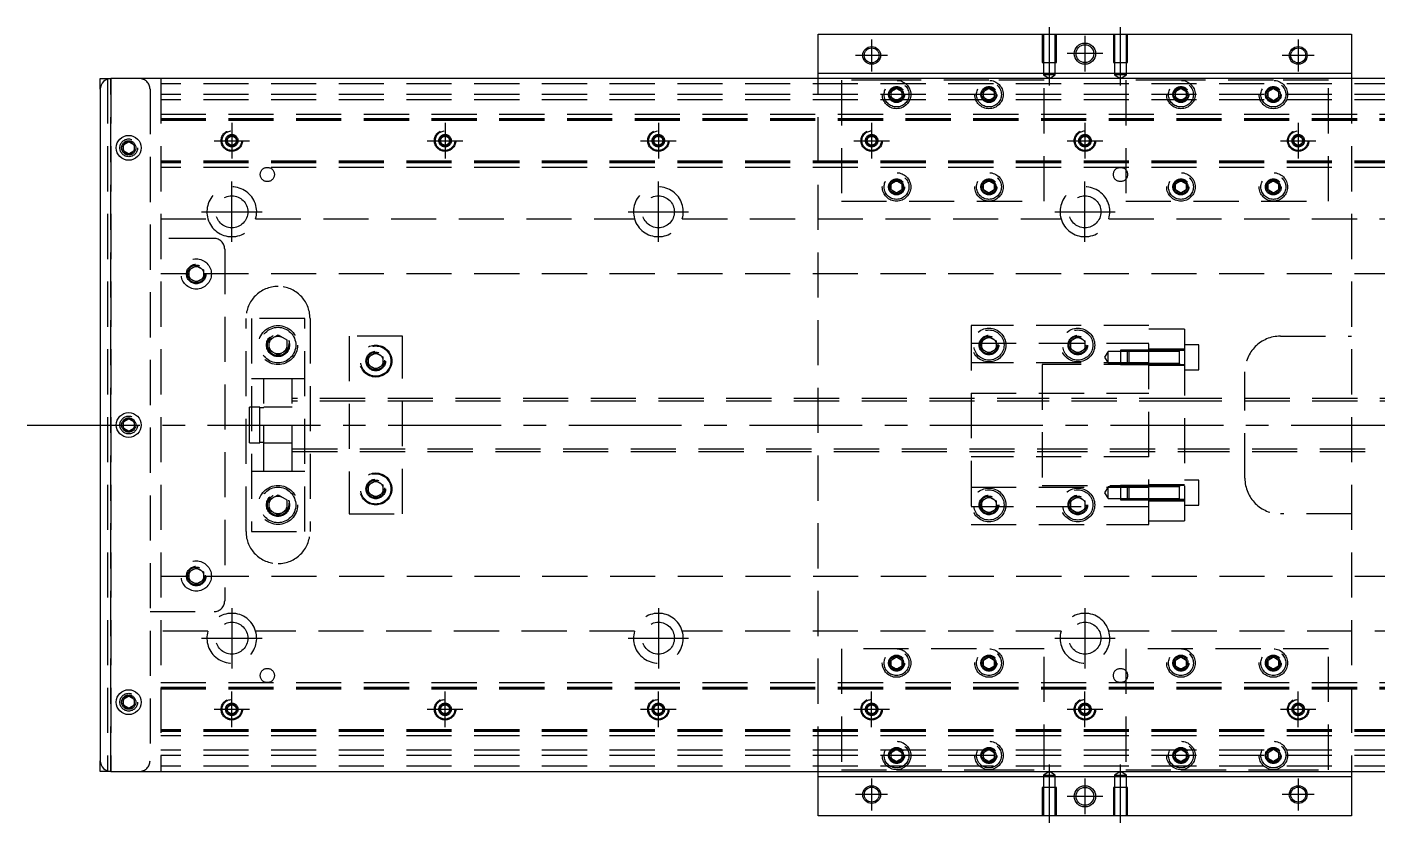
# Model space of a CAD drawing. Extents: x -21 to 723, y -309 to 112.
# Drawn here: x -20.6 to 359.4, y -112 to 112 of the extents above; entities that cross this region are included whole.
import ezdxf

# ---------------------------------------------------------------- set-up
doc = ezdxf.new("R2010")
doc.units = 0
doc.linetypes.add('CENTER', pattern=[50.8, 31.75, -6.35, 6.35, -6.35])
doc.linetypes.add('DASHED', pattern=[19.05, 12.7, -6.35])
doc.layers.get('0').update_dxf_attribs({"linetype": 'CONTINUOUS'})
doc.layers.add('CENTER', color=1, linetype='CENTER')

msp = doc.modelspace()

# ---------------------------------------------------------------- linework, layer by layer
at = {"color": 7, "linetype": 'CONTINUOUS'}
for p, q in [((202, 110), (352, 110)), ((202, 99), (202, 110)), ((352, 110), (352, 99)), ((202, 99), (352, 99)), ((202, 97.5), (202, 99)), ((352, 99), (352, 97.5)), ((0, 94.5), (0, 97.5)), ((0, 97.5), (3, 97.5)), ((551, 97.5), (3, 97.5)), ((0, 94.5), (0, -94.5)), ((6.5, 78.866026), (8, 79.73205)), ((6.5, 77.133974), (6.5, 78.866026)), ((8, 76.26795), (6.5, 77.133974)), ((8, 79.73205), (9.5, 78.866026)), ((9.5, 77.133974), (8, 76.26795)), ((9.5, 78.866026), (9.5, 77.133974)), ((6.5, 0.866026), (8, 1.73205)), ((6.5, -0.866026), (6.5, 0.866026)), ((8, 1.73205), (9.5, 0.866026)), ((9.5, 0.866026), (9.5, -0.866026)), ((8, -1.73205), (6.5, -0.866026)), ((9.5, -0.866026), (8, -1.73205)), ((6.5, -77.133974), (8, -76.26795)), ((6.5, -78.866026), (6.5, -77.133974)), ((8, -79.73205), (6.5, -78.866026)), ((8, -76.26795), (9.5, -77.133974)), ((9.5, -78.866026), (8, -79.73205)), ((9.5, -77.133974), (9.5, -78.866026)), ((0, -97.5), (0, -94.5)), ((3, -97.5), (0, -97.5)), ((3, -97.5), (551, -97.5)), ((202, -99), (202, -97.5)), ((352, -97.5), (352, -99)), ((202, -110), (202, -99)), ((352, -99), (202, -99)), ((352, -99), (352, -110)), ((352, -110), (202, -110))]:
    msp.add_line(p, q, dxfattribs=at)
at = {"color": 3, "linetype": 'DASHED'}
for p, q in [((265.000006, 110), (265.000006, 102)), ((265.35, 110), (265.35, 102)), ((268.65, 102), (268.65, 110)), ((268.999994, 102), (268.999994, 110)), ((285.000006, 110), (285.000006, 102)), ((285.35, 110), (285.35, 102)), ((288.65, 102), (288.65, 110)), ((288.999994, 102), (288.999994, 110)), ((265.000006, 102), (268.999994, 102)), ((265.35, 102), (265.35, 98.5)), ((268.65, 98.5), (268.65, 102)), ((285.000006, 102), (288.999994, 102)), ((285.35, 102), (285.35, 98.5)), ((288.65, 98.5), (288.65, 102)), ((2, 97.5), (2, -97.5)), ((3, 97.5), (3, -97.5)), ((3, -97.5), (3, 97.5)), ((3, -97.5), (3, 97.5)), ((3, 97.5), (3, -97.5)), ((17, 97.5), (17, -97.5)), ((537, 96), (17, 96)), ((202, -97.5), (202, 97.5)), ((224, 97), (208.5, 97)), ((208.5, 97), (208.5, 63)), ((250, 97), (224, 97)), ((265.5, 97), (250, 97)), ((267, 98.5), (265.35, 98.5)), ((265.35, 98.5), (267, 97.547372)), ((265.5, 63), (265.5, 97)), ((268.65, 98.5), (267, 98.5)), ((267, 97.547372), (268.65, 98.5)), ((287, 98.5), (285.35, 98.5)), ((285.35, 98.5), (287, 97.547372)), ((288.65, 98.5), (287, 98.5)), ((287, 97.547372), (288.65, 98.5)), ((304, 97), (288.5, 97)), ((288.5, 97), (288.5, 63)), ((330, 97), (304, 97)), ((345.5, 97), (330, 97)), ((345.5, 63), (345.5, 97)), ((352, 97.5), (352, -97.5)), ((14, 94.5), (14, -94.5)), ((537, 93), (17, 93)), ((537, 91.5), (17, 91.5)), ((222.5, 93.866026), (224, 94.73205)), ((222.5, 92.133974), (222.5, 93.866026)), ((224, 91.26795), (222.5, 92.133974)), ((224, 94.73205), (225.5, 93.866026)), ((225.5, 92.133974), (224, 91.26795)), ((225.5, 93.866026), (225.5, 92.133974)), ((225.973226, 93.326156), (226, 93)), ((248.5, 93.866026), (250, 94.73205)), ((248.5, 92.133974), (248.5, 93.866026)), ((250, 91.26795), (248.5, 92.133974)), ((250, 94.73205), (251.5, 93.866026)), ((251.5, 92.133974), (250, 91.26795)), ((251.5, 93.866026), (251.5, 92.133974)), ((251.973226, 93.326156), (252, 93)), ((302.5, 93.866026), (304, 94.73205)), ((302.5, 92.133974), (302.5, 93.866026)), ((304, 91.26795), (302.5, 92.133974)), ((304, 94.73205), (305.5, 93.866026)), ((305.5, 92.133974), (304, 91.26795)), ((305.5, 93.866026), (305.5, 92.133974)), ((305.973226, 93.326156), (306, 93)), ((328, 93), (328.030168, 93.346066)), ((328.5, 93.866026), (330, 94.73205)), ((328.5, 92.133974), (328.5, 93.866026)), ((330, 91.26795), (328.5, 92.133974)), ((330, 94.73205), (331.5, 93.866026)), ((331.5, 92.133974), (330, 91.26795)), ((331.5, 93.866026), (331.5, 92.133974)), ((17, 87.5), (537, 87.5)), ((17, 86.247728), (537, 86.247728)), ((17, 86.1147), (537, 86.1147)), ((17, 86.1), (537, 86.1)), ((17, 85.8), (537, 85.8)), ((35.5, 80), (35.516134, 80.21941)), ((35.75, 80.721688), (37, 81.443376)), ((35.75, 79.278312), (35.75, 80.721688)), ((37, 81.443376), (38.25, 80.721688)), ((38.25, 80.721688), (38.25, 79.278312)), ((95.5, 80), (95.516134, 80.21941)), ((95.75, 80.721688), (97, 81.443376)), ((95.75, 79.278312), (95.75, 80.721688)), ((97, 81.443376), (98.25, 80.721688)), ((98.25, 80.721688), (98.25, 79.278312)), ((155.5, 80), (155.516134, 80.21941)), ((155.75, 80.721688), (157, 81.443376)), ((155.75, 79.278312), (155.75, 80.721688)), ((157, 81.443376), (158.25, 80.721688)), ((158.25, 80.721688), (158.25, 79.278312)), ((215.5, 80), (215.516134, 80.21941)), ((215.75, 80.721688), (217, 81.443376)), ((215.75, 79.278312), (215.75, 80.721688)), ((217, 81.443376), (218.25, 80.721688)), ((218.25, 80.721688), (218.25, 79.278312)), ((275.5, 80), (275.52041, 80.24661)), ((275.75, 80.721688), (277, 81.443376)), ((275.75, 79.278312), (275.75, 80.721688)), ((277, 81.443376), (278.25, 80.721688)), ((278.25, 80.721688), (278.25, 79.278312)), ((335.75, 80.721688), (337, 81.443376)), ((335.75, 79.278312), (335.75, 80.721688)), ((337, 81.443376), (338.25, 80.721688)), ((338.25, 80.721688), (338.25, 79.278312)), ((338.477374, 80.25955), (338.5, 80)), ((6, 78), (6.030168, 78.346066)), ((37, 78.556624), (35.75, 79.278312)), ((38.25, 79.278312), (37, 78.556624)), ((97, 78.556624), (95.75, 79.278312)), ((98.25, 79.278312), (97, 78.556624)), ((157, 78.556624), (155.75, 79.278312)), ((158.25, 79.278312), (157, 78.556624)), ((217, 78.556624), (215.75, 79.278312)), ((218.25, 79.278312), (217, 78.556624)), ((277, 78.556624), (275.75, 79.278312)), ((278.25, 79.278312), (277, 78.556624)), ((337, 78.556624), (335.75, 79.278312)), ((338.25, 79.278312), (337, 78.556624)), ((537, 74.2), (17, 74.2)), ((537, 73.9), (17, 73.9)), ((537, 73.8853), (17, 73.8853)), ((537, 73.752272), (17, 73.752272)), ((537, 72.5), (17, 72.5)), ((222.5, 67.866026), (224, 68.73205)), ((224, 68.73205), (225.5, 67.866026)), ((248.5, 67.866026), (250, 68.73205)), ((250, 68.73205), (251.5, 67.866026)), ((302.5, 67.866026), (304, 68.73205)), ((304, 68.73205), (305.5, 67.866026)), ((328.5, 67.866026), (330, 68.73205)), ((330, 68.73205), (331.5, 67.866026)), ((222, 67), (222.030168, 67.346066)), ((222.5, 66.133974), (222.5, 67.866026)), ((224, 65.26795), (222.5, 66.133974)), ((225.5, 66.133974), (224, 65.26795)), ((225.5, 67.866026), (225.5, 66.133974)), ((248, 67), (248.023172, 67.30356)), ((248.5, 66.133974), (248.5, 67.866026)), ((250, 65.26795), (248.5, 66.133974)), ((251.5, 66.133974), (250, 65.26795)), ((251.5, 67.866026), (251.5, 66.133974)), ((302.5, 66.133974), (302.5, 67.866026)), ((304, 65.26795), (302.5, 66.133974)), ((305.5, 66.133974), (304, 65.26795)), ((305.5, 67.866026), (305.5, 66.133974)), ((305.973226, 67.326156), (306, 67)), ((328, 67), (328.030168, 67.346066)), ((328.5, 66.133974), (328.5, 67.866026)), ((330, 65.26795), (328.5, 66.133974)), ((331.5, 66.133974), (330, 65.26795)), ((331.5, 67.866026), (331.5, 66.133974)), ((208.5, 63), (265.5, 63)), ((288.5, 63), (345.5, 63)), ((17, 58), (30.291796, 58)), ((43.708204, 58), (150.291796, 58)), ((163.708204, 58), (270.291796, 58)), ((283.708204, 58), (390.291796, 58)), ((32, 52.5), (14, 52.5)), ((35, 49.5), (35, -49.5)), ((24.9, 42.5), (17, 42.5)), ((24.5, 42.5), (24.534018, 42.911016)), ((25, 43.6547), (27, 44.809402)), ((25, 41.3453), (25, 43.6547)), ((27, 44.809402), (29, 43.6547)), ((29, 43.6547), (29, 41.3453)), ((537, 42.5), (29.1, 42.5)), ((27, 40.190598), (25, 41.3453)), ((29, 41.3453), (27, 40.190598)), ((41, -30), (41, 30)), ((42.5, 30), (42.5, -30)), ((57.5, 30), (42.5, 30)), ((57.5, -30), (57.5, 30)), ((59, 30), (59, -30)), ((245, 28), (245, -28)), ((295, 28), (245, 28)), ((295, -28), (295, 28)), ((305, 27), (295, 27)), ((305, 27), (305, 20.976176)), ((47.5, 23.943376), (50, 25.386752)), ((47.5, 21.056624), (47.5, 23.943376)), ((50, 25.386752), (52.5, 23.943376)), ((52.5, 23.943376), (52.5, 21.056624)), ((52.977798, 22.864306), (53, 22.5)), ((85, 25), (70, 25)), ((70, 25), (70, -25)), ((85, -25), (85, 25)), ((245, 23), (295, 23)), ((248, 23.6547), (250, 24.809402)), ((248, 21.3453), (248, 23.6547)), ((250, 24.809402), (252, 23.6547)), ((252, 23.6547), (252, 21.3453)), ((272.5, 22.5), (272.52689, 22.865682)), ((273, 23.6547), (275, 24.809402)), ((273, 21.3453), (273, 23.6547)), ((275, 24.809402), (277, 23.6547)), ((277, 23.6547), (277, 21.3453)), ((332, 25), (352, 25)), ((50, 19.613248), (47.5, 21.056624)), ((52.5, 21.056624), (50, 19.613248)), ((75.5, 19.1547), (77.5, 20.309402)), ((75.5, 16.8453), (75.5, 19.1547)), ((77.5, 20.309402), (79.5, 19.1547)), ((79.5, 19.1547), (79.5, 16.8453)), ((250, 20.190598), (248, 21.3453)), ((252, 21.3453), (250, 20.190598)), ((252.483582, 22.786038), (252.5, 22.5)), ((275, 20.190598), (273, 21.3453)), ((277, 21.3453), (275, 20.190598)), ((283.5, 20.702558), (282.547372, 19.052558)), ((282.547372, 19.052558), (283.5, 17.402558)), ((283.5, 17.402558), (283.5, 20.702558)), ((287, 20.702558), (283.5, 20.702558)), ((287, 21.052554), (287, 17.052564)), ((289.35, 21.052554), (287, 21.052554)), ((289, 20.702558), (287, 20.702558)), ((289.35, 21.052558), (289, 20.702558)), ((289, 17.402558), (289, 20.702558)), ((295, 20.702558), (289, 20.702558)), ((295, 20.702558), (289, 20.702558)), ((289.35, 21.052558), (289.35, 17.052558)), ((295, 21.052556), (289.35, 21.052558)), ((295, 21.052554), (289.35, 21.052554)), ((305, 21.302558), (295, 21.302558)), ((303.605, 21.052558), (295, 21.052556)), ((305, 20.976176), (295, 20.976176)), ((303.6, 20.702558), (295, 20.702558)), ((305, 21.052558), (303.595, 21.052558)), ((303.6, 17.05324), (303.6, 21.052564)), ((303.6, 20.836098), (303.6, 21.052558)), ((303.6, 21.052558), (303.6, 20.835892)), ((309, 22.552558), (305, 22.552558)), ((305, 20.976176), (305, -20.976176)), ((309, 15.552558), (309, 22.552558)), ((77.5, 15.690598), (75.5, 16.8453)), ((79.5, 16.8453), (77.5, 15.690598)), ((79.983582, 18.286038), (80, 18)), ((295, 17.5), (245, 17.5)), ((265, 17), (265, -17)), ((295, 17), (265, 17)), ((283.5, 17.402558), (287, 17.402558)), ((287, 17.402558), (289, 17.402558)), ((287, 17.052564), (289.35, 17.052564)), ((289, 17.402558), (295, 17.402558)), ((289, 17.402558), (289.35, 17.052558)), ((289, 17.402558), (295, 17.402558)), ((289.35, 17.052564), (295, 17.052564)), ((289.35, 17.052558), (295, 17.052562)), ((295, 17.402558), (303.6, 17.402558)), ((295, 17.052562), (303.605, 17.052558)), ((295, 16.802558), (305, 16.802558)), ((303.595, 17.052558), (305, 17.052558)), ((303.6, 17.269268), (303.6, 17.052558)), ((303.6, 17.052558), (303.6, 17.26902)), ((303.6, 17.052554), (303.6, 17.05324)), ((305, 15.552558), (309, 15.552558)), ((46, 13), (42.5, 13)), ((46, -13), (46, 13)), ((54, 13), (46, 13)), ((54, 13), (46, 13)), ((54, -13), (54, 13)), ((57.5, 13), (54, 13)), ((322, -15), (322, 15)), ((245, 9), (295, 9)), ((42, -5), (42, 5)), ((44.85, 5), (42, 5)), ((44.85, -5), (44.85, 5)), ((46, 4.8), (44.85, 4.8)), ((54, 5), (46, 5)), ((54, 5), (46, 5)), ((265, 7.5), (54, 7.5)), ((265, 6.75), (54, 6.75)), ((305, 7.5), (265, 7.5)), ((305, 7.499994), (265, 7.499994)), ((305, 6.75), (265, 6.75)), ((305, 6.75), (265, 6.75)), ((487.005, 7.5), (305, 7.5)), ((487, 6.75), (305, 6.75)), ((9.973226, 0.326156), (10, 0)), ((42, -5), (44.85, -5)), ((44.85, -4.8), (46, -4.8)), ((46, -5), (54, -5)), ((46, -5), (54, -5)), ((54, -6.75), (265, -6.75)), ((54, -7.5), (265, -7.5)), ((265, -6.75), (305, -6.75)), ((265, -6.75), (305, -6.75)), ((265, -7.499994), (305, -7.499994)), ((265, -7.5), (305, -7.5)), ((305, -6.75), (487, -6.75)), ((305, -7.5), (487.005, -7.5)), ((295, -9), (245, -9)), ((42.5, -13), (46, -13)), ((46, -13), (54, -13)), ((46, -13), (54, -13)), ((54, -13), (57.5, -13)), ((75.5, -16.8453), (77.5, -15.690598)), ((75.5, -19.1547), (75.5, -16.8453)), ((77.5, -15.690598), (79.5, -16.8453)), ((79.5, -16.8453), (79.5, -19.1547)), ((79.983582, -17.713962), (80, -18)), ((245, -17.5), (295, -17.5)), ((265, -17), (295, -17)), ((283.5, -17.402558), (282.547372, -19.052558)), ((283.5, -20.702558), (283.5, -17.402558)), ((287, -17.402558), (283.5, -17.402558)), ((287, -17.052564), (287, -21.052554)), ((289.35, -17.052564), (287, -17.052564)), ((289, -17.402558), (287, -17.402558)), ((289.35, -17.052558), (289, -17.402558)), ((289, -20.702558), (289, -17.402558)), ((295, -17.402558), (289, -17.402558)), ((295, -17.402558), (289, -17.402558)), ((289.35, -17.052558), (289.35, -21.052558)), ((295, -17.052562), (289.35, -17.052558)), ((295, -17.052564), (289.35, -17.052564)), ((305, -16.802558), (295, -16.802558)), ((303.605, -17.052558), (295, -17.052562)), ((303.6, -17.402558), (295, -17.402558)), ((305, -17.052558), (303.595, -17.052558)), ((303.6, -21.051878), (303.6, -17.052554)), ((303.6, -17.26902), (303.6, -17.052558)), ((303.6, -17.052558), (303.6, -17.269226)), ((303.6, -20.836098), (303.6, -17.26902)), ((309, -15.552558), (305, -15.552558)), ((309, -22.552558), (309, -15.552558)), ((47.5, -21.056624), (50, -19.613248)), ((47.5, -23.943376), (47.5, -21.056624)), ((50, -19.613248), (52.5, -21.056624)), ((52.5, -21.056624), (52.5, -23.943376)), ((52.977798, -22.135694), (53, -22.5)), ((77.5, -20.309402), (75.5, -19.1547)), ((79.5, -19.1547), (77.5, -20.309402)), ((247.5, -22.5), (247.534018, -22.088984)), ((248, -21.3453), (250, -20.190598)), ((248, -23.6547), (248, -21.3453)), ((250, -20.190598), (252, -21.3453)), ((252, -21.3453), (252, -23.6547)), ((272.5, -22.5), (272.52689, -22.134318)), ((273, -21.3453), (275, -20.190598)), ((273, -23.6547), (273, -21.3453)), ((275, -20.190598), (277, -21.3453)), ((277, -21.3453), (277, -23.6547)), ((282.547372, -19.052558), (283.5, -20.702558)), ((283.5, -20.702558), (287, -20.702558)), ((287, -20.702558), (289, -20.702558)), ((287, -21.052554), (289.35, -21.052554)), ((289, -20.702558), (295, -20.702558)), ((289, -20.702558), (289.35, -21.052558)), ((289, -20.702558), (295, -20.702558)), ((289.35, -21.052554), (295, -21.052554)), ((289.35, -21.052558), (295, -21.052556)), ((295, -20.702558), (303.6, -20.702558)), ((305, -20.976176), (295, -20.976176)), ((295, -21.052556), (303.605, -21.052558)), ((295, -21.302558), (305, -21.302558)), ((303.595, -21.052558), (305, -21.052558)), ((303.6, -20.83585), (303.6, -21.052558)), ((303.6, -21.052558), (303.6, -20.836098)), ((303.6, -21.052564), (303.6, -21.051878)), ((305, -20.976176), (305, -27)), ((305, -22.552558), (309, -22.552558)), ((50, -25.386752), (47.5, -23.943376)), ((52.5, -23.943376), (50, -25.386752)), ((70, -25), (85, -25)), ((295, -23), (245, -23)), ((250, -24.809402), (248, -23.6547)), ((252, -23.6547), (250, -24.809402)), ((275, -24.809402), (273, -23.6547)), ((277, -23.6547), (275, -24.809402)), ((352, -25), (332, -25)), ((42.5, -30), (57.5, -30)), ((245, -28), (295, -28)), ((295, -27), (305, -27)), ((25, -41.3453), (27, -40.190598)), ((25, -43.6547), (25, -41.3453)), ((27, -40.190598), (29, -41.3453)), ((29, -41.3453), (29, -43.6547)), ((17, -42.5), (24.9, -42.5)), ((27, -44.809402), (25, -43.6547)), ((29, -43.6547), (27, -44.809402)), ((29.1, -42.5), (537, -42.5)), ((29.483582, -42.213962), (29.5, -42.5)), ((14, -52.5), (32, -52.5)), ((30.291796, -58), (17, -58)), ((150.291796, -58), (43.708204, -58)), ((270.291796, -58), (163.708204, -58)), ((390.291796, -58), (283.708204, -58)), ((208.5, -63), (208.5, -97)), ((265.5, -63), (208.5, -63)), ((265.5, -97), (265.5, -63)), ((345.5, -63), (288.5, -63)), ((288.5, -63), (288.5, -97)), ((345.5, -97), (345.5, -63)), ((222, -67), (222.030168, -66.653934)), ((222.5, -66.133974), (224, -65.26795)), ((222.5, -67.866026), (222.5, -66.133974)), ((224, -68.73205), (222.5, -67.866026)), ((224, -65.26795), (225.5, -66.133974)), ((225.5, -67.866026), (224, -68.73205)), ((225.5, -66.133974), (225.5, -67.866026)), ((248, -67), (248.023172, -66.69644)), ((248.5, -66.133974), (250, -65.26795)), ((248.5, -67.866026), (248.5, -66.133974)), ((250, -68.73205), (248.5, -67.866026)), ((250, -65.26795), (251.5, -66.133974)), ((251.5, -67.866026), (250, -68.73205)), ((251.5, -66.133974), (251.5, -67.866026)), ((302, -67), (302.023172, -66.69644)), ((302.5, -66.133974), (304, -65.26795)), ((302.5, -67.866026), (302.5, -66.133974)), ((304, -68.73205), (302.5, -67.866026)), ((304, -65.26795), (305.5, -66.133974)), ((305.5, -67.866026), (304, -68.73205)), ((305.5, -66.133974), (305.5, -67.866026)), ((328.5, -66.133974), (330, -65.26795)), ((328.5, -67.866026), (328.5, -66.133974)), ((330, -68.73205), (328.5, -67.866026)), ((330, -65.26795), (331.5, -66.133974)), ((331.5, -67.866026), (330, -68.73205)), ((331.5, -66.133974), (331.5, -67.866026)), ((331.973226, -66.673844), (332, -67)), ((17, -72.5), (537, -72.5)), ((17, -73.752272), (537, -73.752272)), ((17, -73.8853), (537, -73.8853)), ((17, -73.9), (537, -73.9)), ((17, -74.2), (537, -74.2)), ((6, -78), (6.030168, -77.653934)), ((35.75, -79.278312), (37, -78.556624)), ((35.75, -80.721688), (35.75, -79.278312)), ((37, -78.556624), (38.25, -79.278312)), ((38.25, -79.278312), (38.25, -80.721688)), ((38.477374, -79.74045), (38.5, -80)), ((95.75, -79.278312), (97, -78.556624)), ((95.75, -80.721688), (95.75, -79.278312)), ((97, -78.556624), (98.25, -79.278312)), ((98.25, -79.278312), (98.25, -80.721688)), ((98.477374, -79.74045), (98.5, -80)), ((155.75, -79.278312), (157, -78.556624)), ((155.75, -80.721688), (155.75, -79.278312)), ((157, -78.556624), (158.25, -79.278312)), ((158.25, -79.278312), (158.25, -80.721688)), ((158.477374, -79.74045), (158.5, -80)), ((215.75, -79.278312), (217, -78.556624)), ((215.75, -80.721688), (215.75, -79.278312)), ((217, -78.556624), (218.25, -79.278312)), ((218.25, -79.278312), (218.25, -80.721688)), ((218.477374, -79.74045), (218.5, -80)), ((275.5, -80), (275.52041, -79.75339)), ((275.75, -79.278312), (277, -78.556624)), ((275.75, -80.721688), (275.75, -79.278312)), ((277, -78.556624), (278.25, -79.278312)), ((278.25, -79.278312), (278.25, -80.721688)), ((335.75, -79.278312), (337, -78.556624)), ((335.75, -80.721688), (335.75, -79.278312)), ((337, -78.556624), (338.25, -79.278312)), ((338.25, -79.278312), (338.25, -80.721688)), ((338.477374, -79.74045), (338.5, -80)), ((37, -81.443376), (35.75, -80.721688)), ((38.25, -80.721688), (37, -81.443376)), ((97, -81.443376), (95.75, -80.721688)), ((98.25, -80.721688), (97, -81.443376)), ((157, -81.443376), (155.75, -80.721688)), ((158.25, -80.721688), (157, -81.443376)), ((217, -81.443376), (215.75, -80.721688)), ((218.25, -80.721688), (217, -81.443376)), ((277, -81.443376), (275.75, -80.721688)), ((278.25, -80.721688), (277, -81.443376)), ((337, -81.443376), (335.75, -80.721688)), ((338.25, -80.721688), (337, -81.443376)), ((537, -85.8), (17, -85.8)), ((537, -86.1), (17, -86.1)), ((537, -86.1147), (17, -86.1147)), ((537, -86.247728), (17, -86.247728)), ((537, -87.5), (17, -87.5)), ((537, -91.5), (17, -91.5)), ((537, -93), (17, -93)), ((222, -93), (222.030168, -92.653934)), ((222.5, -92.133974), (224, -91.26795)), ((222.5, -93.866026), (222.5, -92.133974)), ((224, -94.73205), (222.5, -93.866026)), ((224, -91.26795), (225.5, -92.133974)), ((225.5, -93.866026), (224, -94.73205)), ((225.5, -92.133974), (225.5, -93.866026)), ((248.5, -92.133974), (250, -91.26795)), ((248.5, -93.866026), (248.5, -92.133974)), ((250, -94.73205), (248.5, -93.866026)), ((250, -91.26795), (251.5, -92.133974)), ((251.5, -93.866026), (250, -94.73205)), ((251.5, -92.133974), (251.5, -93.866026)), ((251.973226, -92.673844), (252, -93)), ((302, -93), (302.023172, -92.69644)), ((302.5, -92.133974), (304, -91.26795)), ((302.5, -93.866026), (302.5, -92.133974)), ((304, -94.73205), (302.5, -93.866026)), ((304, -91.26795), (305.5, -92.133974)), ((305.5, -93.866026), (304, -94.73205)), ((305.5, -92.133974), (305.5, -93.866026)), ((328.5, -92.133974), (330, -91.26795)), ((328.5, -93.866026), (328.5, -92.133974)), ((330, -94.73205), (328.5, -93.866026)), ((330, -91.26795), (331.5, -92.133974)), ((331.5, -93.866026), (330, -94.73205)), ((331.5, -92.133974), (331.5, -93.866026)), ((331.973226, -92.673844), (332, -93)), ((537, -96), (17, -96)), ((208.5, -97), (224, -97)), ((224, -97), (250, -97)), ((250, -97), (265.5, -97)), ((267, -97.547372), (265.35, -98.5)), ((265.35, -98.5), (267, -98.5)), ((265.35, -98.5), (265.35, -102)), ((268.65, -98.5), (267, -97.547372)), ((267, -98.5), (268.65, -98.5)), ((268.65, -102), (268.65, -98.5)), ((287, -97.547372), (285.35, -98.5)), ((285.35, -98.5), (287, -98.5)), ((285.35, -98.5), (285.35, -102)), ((288.65, -98.5), (287, -97.547372)), ((287, -98.5), (288.65, -98.5)), ((288.5, -97), (304, -97)), ((288.65, -102), (288.65, -98.5)), ((304, -97), (330, -97)), ((330, -97), (345.5, -97)), ((268.999994, -102), (265.000006, -102)), ((265.000006, -102), (265.000006, -110)), ((265.35, -102), (265.35, -110)), ((268.65, -110), (268.65, -102)), ((268.999994, -110), (268.999994, -102)), ((288.999994, -102), (285.000006, -102)), ((285.000006, -102), (285.000006, -110)), ((285.35, -102), (285.35, -110)), ((288.65, -110), (288.65, -102)), ((288.999994, -110), (288.999994, -102))]:
    msp.add_line(p, q, dxfattribs=at)
at = {"color": 3, "linetype": 'CONTINUOUS'}
for centre in [(217, 104), (337, 104), (217, -104), (337, -104)]:
    msp.add_circle(centre, 2.5, dxfattribs=at)
at = {"color": 7, "linetype": 'CONTINUOUS'}
for centre, radius in [((277, 104.5), 3), ((277, 104.5), 2.5), ((217, 104), 2.1), ((337, 104), 2.1), ((8, 78), 3.5), ((337, 80), 1.25), ((8, 0), 3.5), ((8, -78), 3.5), ((217, -104), 2.1), ((277, -104.5), 3), ((277, -104.5), 2.5), ((337, -104), 2.1)]:
    msp.add_circle(centre, radius, dxfattribs=at)
at = {"color": 3, "linetype": 'DASHED'}
for centre, radius in [((224, 93), 4), ((224, 93), 3.5), ((224, 93), 2.25), ((250, 93), 4), ((250, 93), 3.5), ((250, 93), 2.25), ((304, 93), 4), ((304, 93), 3.5), ((304, 93), 2.25), ((330, 93), 4), ((330, 93), 3.5), ((330, 93), 2.25), ((224, 93), 2), ((250, 93), 2), ((304, 93), 2), ((330, 93), 2), ((8, 78), 2.5), ((8, 78), 2), ((37, 80), 3), ((37, 80), 2.75), ((37, 80), 1.75), ((37, 80), 1.5), ((37, 80), 1.25), ((97, 80), 3), ((97, 80), 2.75), ((97, 80), 1.75), ((97, 80), 1.5), ((97, 80), 1.25), ((157, 80), 3), ((157, 80), 2.75), ((157, 80), 1.75), ((157, 80), 1.5), ((157, 80), 1.25), ((217, 80), 3), ((217, 80), 2.75), ((217, 80), 1.75), ((217, 80), 1.5), ((217, 80), 1.25), ((277, 80), 3), ((277, 80), 2.75), ((277, 80), 1.75), ((277, 80), 1.5), ((277, 80), 1.25), ((337, 80), 3), ((337, 80), 2.75), ((337, 80), 1.75), ((337, 80), 1.5), ((47, 70.5), 2), ((287, 70.5), 2), ((224, 67), 4), ((224, 67), 3.5), ((224, 67), 2.25), ((224, 67), 2), ((224, 67), 1.65), ((250, 67), 4), ((250, 67), 3.5), ((250, 67), 2.25), ((250, 67), 2), ((250, 67), 1.65), ((304, 67), 4), ((304, 67), 3.5), ((304, 67), 2.25), ((304, 67), 2), ((304, 67), 1.65), ((330, 67), 4), ((330, 67), 3.5), ((330, 67), 2.25), ((330, 67), 2), ((330, 67), 1.65), ((37, 60), 4.5), ((157, 60), 4.5), ((277, 60), 4.5), ((27, 42.5), 4.25), ((27, 42.5), 2.75), ((27, 42.5), 2.5), ((27, 42.5), 2.1), ((50, 22.5), 5.5), ((50, 22.5), 5), ((250, 22.5), 4.75), ((250, 22.5), 4.25), ((275, 22.5), 4.75), ((275, 22.5), 4.25), ((50, 22.5), 3.25), ((50, 22.5), 3), ((50, 22.5), 2.5), ((250, 22.5), 2.75), ((250, 22.5), 2.5), ((250, 22.5), 2.1), ((275, 22.5), 2.75), ((275, 22.5), 2.5), ((275, 22.5), 2.1), ((77.5, 18), 4.5), ((77.5, 18), 4.25), ((77.5, 18), 2.75), ((77.5, 18), 2.5), ((77.5, 18), 2.1), ((8, 0), 2.5), ((8, 0), 2), ((77.5, -18), 4.5), ((77.5, -18), 4.25), ((50, -22.5), 5.5), ((50, -22.5), 5), ((77.5, -18), 2.75), ((77.5, -18), 2.5), ((77.5, -18), 2.1), ((250, -22.5), 4.75), ((250, -22.5), 4.25), ((275, -22.5), 4.75), ((275, -22.5), 4.25), ((50, -22.5), 3.25), ((50, -22.5), 3), ((50, -22.5), 2.5), ((250, -22.5), 2.75), ((250, -22.5), 2.5), ((250, -22.5), 2.1), ((275, -22.5), 2.75), ((275, -22.5), 2.5), ((275, -22.5), 2.1), ((27, -42.5), 4.25), ((27, -42.5), 2.75), ((27, -42.5), 2.5), ((27, -42.5), 2.1), ((37, -60), 4.5), ((157, -60), 4.5), ((277, -60), 4.5), ((224, -67), 4), ((224, -67), 3.5), ((250, -67), 4), ((250, -67), 3.5), ((304, -67), 4), ((304, -67), 3.5), ((330, -67), 4), ((330, -67), 3.5), ((224, -67), 2.25), ((224, -67), 2), ((224, -67), 1.65), ((250, -67), 2.25), ((250, -67), 2), ((250, -67), 1.65), ((304, -67), 2.25), ((304, -67), 2), ((304, -67), 1.65), ((330, -67), 2.25), ((330, -67), 2), ((330, -67), 1.65), ((47, -70.5), 2), ((287, -70.5), 2), ((8, -78), 2.5), ((8, -78), 2), ((37, -80), 3), ((37, -80), 2.75), ((37, -80), 1.75), ((37, -80), 1.5), ((37, -80), 1.25), ((97, -80), 3), ((97, -80), 2.75), ((97, -80), 1.75), ((97, -80), 1.5), ((97, -80), 1.25), ((157, -80), 3), ((157, -80), 2.75), ((157, -80), 1.75), ((157, -80), 1.5), ((157, -80), 1.25), ((217, -80), 3), ((217, -80), 2.75), ((217, -80), 1.75), ((217, -80), 1.5), ((217, -80), 1.25), ((277, -80), 3), ((277, -80), 2.75), ((277, -80), 1.75), ((277, -80), 1.5), ((277, -80), 1.25), ((337, -80), 3), ((337, -80), 2.75), ((337, -80), 1.75), ((337, -80), 1.5), ((337, -80), 1.25), ((224, -93), 4), ((224, -93), 3.5), ((224, -93), 2.25), ((224, -93), 2), ((250, -93), 4), ((250, -93), 3.5), ((250, -93), 2.25), ((250, -93), 2), ((304, -93), 4), ((304, -93), 3.5), ((304, -93), 2.25), ((304, -93), 2), ((330, -93), 4), ((330, -93), 3.5), ((330, -93), 2.25), ((330, -93), 2)]:
    msp.add_circle(centre, radius, dxfattribs=at)
at = {"color": 7, "linetype": 'CONTINUOUS'}
for centre, radius, start, end in [((3, 94.5), 3, 90, 180), ((8, 78), 1.65, 155.380023, 180), ((8, 78), 1.65, 180, 204.619977), ((8, 78), 1.65, 144.619977, 155.380023), ((8, 78), 1.65, 204.619977, 215.380023), ((8, 78), 1.65, 95.380023, 144.619977), ((8, 78), 1.65, 215.380023, 264.619977), ((8, 78), 1.65, 84.619977, 95.380023), ((8, 78), 1.65, 264.619977, 275.380023), ((8, 78), 1.65, 35.380023, 84.619977), ((8, 78), 1.65, 275.380023, 324.619977), ((8, 78), 1.65, 24.619977, 35.380023), ((8, 78), 1.65, 324.619977, 335.380023), ((8, 78), 1.65, 335.380023, 24.619977), ((8, 0), 1.65, 155.380023, 180), ((8, 0), 1.65, 180, 204.619977), ((8, 0), 1.65, 144.619977, 155.380023), ((8, 0), 1.65, 95.380023, 144.619977), ((8, 0), 1.65, 84.619977, 95.380023), ((8, 0), 1.65, 35.380023, 84.619977), ((8, 0), 1.65, 24.619977, 35.380023), ((8, 0), 1.65, 335.380023, 24.619977), ((8, 0), 1.65, 204.619977, 215.380023), ((8, 0), 1.65, 215.380023, 264.619977), ((8, 0), 1.65, 264.619977, 275.380023), ((8, 0), 1.65, 275.380023, 324.619977), ((8, 0), 1.65, 324.619977, 335.380023), ((8, -78), 1.65, 155.380023, 180), ((8, -78), 1.65, 180, 204.619977), ((8, -78), 1.65, 144.619977, 155.380023), ((8, -78), 1.65, 204.619977, 215.380023), ((8, -78), 1.65, 95.380023, 144.619977), ((8, -78), 1.65, 215.380023, 264.619977), ((8, -78), 1.65, 84.619977, 95.380023), ((8, -78), 1.65, 264.619977, 275.380023), ((8, -78), 1.65, 35.380023, 84.619977), ((8, -78), 1.65, 275.380023, 324.619977), ((8, -78), 1.65, 24.619977, 35.380023), ((8, -78), 1.65, 324.619977, 335.380023), ((8, -78), 1.65, 335.380023, 24.619977), ((3, -94.5), 3, 180, 270)]:
    msp.add_arc(centre, radius, start, end, dxfattribs=at)
at = {"color": 3, "linetype": 'DASHED'}
for centre, radius, start, end in [((11, 94.5), 3, 0, 90), ((224, 93), 1.65, 155.380023, 180), ((224, 93), 1.65, 180, 204.619977), ((224, 93), 1.65, 144.619977, 155.380023), ((224, 93), 1.65, 204.619977, 215.380023), ((224, 93), 1.65, 95.380023, 144.619977), ((224, 93), 1.65, 215.380023, 264.619977), ((224, 93), 1.65, 84.619977, 95.380023), ((224, 93), 1.65, 264.619977, 275.380023), ((224, 93), 1.65, 35.380023, 84.619977), ((224, 93), 1.65, 275.380023, 324.619977), ((224, 93), 1.65, 24.619977, 35.380023), ((224, 93), 1.65, 324.619977, 335.380023), ((224, 93), 1.65, 335.380023, 24.619977), ((250, 93), 1.65, 155.380023, 180), ((250, 93), 1.65, 180, 204.619977), ((250, 93), 1.65, 144.619977, 155.380023), ((250, 93), 1.65, 204.619977, 215.380023), ((250, 93), 1.65, 95.380023, 144.619977), ((250, 93), 1.65, 215.380023, 264.619977), ((250, 93), 1.65, 84.619977, 95.380023), ((250, 93), 1.65, 264.619977, 275.380023), ((250, 93), 1.65, 35.380023, 84.619977), ((250, 93), 1.65, 275.380023, 324.619977), ((250, 93), 1.65, 24.619977, 35.380023), ((250, 93), 1.65, 324.619977, 335.380023), ((250, 93), 1.65, 335.380023, 24.619977), ((304, 93), 1.65, 155.380023, 180), ((304, 93), 1.65, 180, 204.619977), ((304, 93), 1.65, 144.619977, 155.380023), ((304, 93), 1.65, 204.619977, 215.380023), ((304, 93), 1.65, 95.380023, 144.619977), ((304, 93), 1.65, 215.380023, 264.619977), ((304, 93), 1.65, 84.619977, 95.380023), ((304, 93), 1.65, 264.619977, 275.380023), ((304, 93), 1.65, 35.380023, 84.619977), ((304, 93), 1.65, 275.380023, 324.619977), ((304, 93), 1.65, 24.619977, 35.380023), ((304, 93), 1.65, 324.619977, 335.380023), ((304, 93), 1.65, 335.380023, 24.619977), ((330, 93), 1.65, 155.380023, 180), ((330, 93), 1.65, 180, 204.619977), ((330, 93), 1.65, 144.619977, 155.380023), ((330, 93), 1.65, 204.619977, 215.380023), ((330, 93), 1.65, 95.380023, 144.619977), ((330, 93), 1.65, 215.380023, 264.619977), ((330, 93), 1.65, 84.619977, 95.380023), ((330, 93), 1.65, 264.619977, 275.380023), ((330, 93), 1.65, 35.380023, 84.619977), ((330, 93), 1.65, 275.380023, 324.619977), ((330, 93), 1.65, 24.619977, 35.380023), ((330, 93), 1.65, 324.619977, 335.380023), ((330, 93), 1.65, 335.380023, 24.619977), ((37, 60), 7, 343.39845, 196.60155), ((157, 60), 7, 343.39845, 196.60155), ((277, 60), 7, 343.39845, 196.60155), ((37, 60), 7, 196.60155, 343.39845), ((157, 60), 7, 196.60155, 343.39845), ((277, 60), 7, 196.60155, 343.39845), ((32, 49.5), 3, 0, 90), ((50, 30), 9, 90, 180), ((50, 30), 9, 0, 90), ((332, 15), 10, 90, 180), ((332, -15), 10, 180, 270), ((50, -30), 9, 180, 270), ((50, -30), 9, 270, 0), ((37, -60), 7, 16.60155, 163.39845), ((32, -49.5), 3, 270, 0), ((157, -60), 7, 16.60155, 163.39845), ((277, -60), 7, 16.60155, 163.39845), ((37, -60), 7, 163.39845, 16.60155), ((157, -60), 7, 163.39845, 16.60155), ((277, -60), 7, 163.39845, 16.60155), ((11, -94.5), 3, 270, 0), ((224, -93), 1.65, 155.380023, 180), ((224, -93), 1.65, 180, 204.619977), ((224, -93), 1.65, 144.619977, 155.380023), ((224, -93), 1.65, 204.619977, 215.380023), ((224, -93), 1.65, 95.380023, 144.619977), ((224, -93), 1.65, 215.380023, 264.619977), ((224, -93), 1.65, 84.619977, 95.380023), ((224, -93), 1.65, 264.619977, 275.380023), ((224, -93), 1.65, 35.380023, 84.619977), ((224, -93), 1.65, 275.380023, 324.619977), ((224, -93), 1.65, 24.619977, 35.380023), ((224, -93), 1.65, 324.619977, 335.380023), ((224, -93), 1.65, 335.380023, 24.619977), ((250, -93), 1.65, 155.380023, 180), ((250, -93), 1.65, 180, 204.619977), ((250, -93), 1.65, 144.619977, 155.380023), ((250, -93), 1.65, 204.619977, 215.380023), ((250, -93), 1.65, 95.380023, 144.619977), ((250, -93), 1.65, 215.380023, 264.619977), ((250, -93), 1.65, 84.619977, 95.380023), ((250, -93), 1.65, 264.619977, 275.380023), ((250, -93), 1.65, 35.380023, 84.619977), ((250, -93), 1.65, 275.380023, 324.619977), ((250, -93), 1.65, 24.619977, 35.380023), ((250, -93), 1.65, 324.619977, 335.380023), ((250, -93), 1.65, 335.380023, 24.619977), ((304, -93), 1.65, 155.380023, 180), ((304, -93), 1.65, 180, 204.619977), ((304, -93), 1.65, 144.619977, 155.380023), ((304, -93), 1.65, 204.619977, 215.380023), ((304, -93), 1.65, 95.380023, 144.619977), ((304, -93), 1.65, 215.380023, 264.619977), ((304, -93), 1.65, 84.619977, 95.380023), ((304, -93), 1.65, 264.619977, 275.380023), ((304, -93), 1.65, 35.380023, 84.619977), ((304, -93), 1.65, 275.380023, 324.619977), ((304, -93), 1.65, 24.619977, 35.380023), ((304, -93), 1.65, 324.619977, 335.380023), ((304, -93), 1.65, 335.380023, 24.619977), ((330, -93), 1.65, 155.380023, 180), ((330, -93), 1.65, 180, 204.619977), ((330, -93), 1.65, 144.619977, 155.380023), ((330, -93), 1.65, 204.619977, 215.380023), ((330, -93), 1.65, 95.380023, 144.619977), ((330, -93), 1.65, 215.380023, 264.619977), ((330, -93), 1.65, 84.619977, 95.380023), ((330, -93), 1.65, 264.619977, 275.380023), ((330, -93), 1.65, 35.380023, 84.619977), ((330, -93), 1.65, 275.380023, 324.619977), ((330, -93), 1.65, 24.619977, 35.380023), ((330, -93), 1.65, 324.619977, 335.380023), ((330, -93), 1.65, 335.380023, 24.619977)]:
    msp.add_arc(centre, radius, start, end, dxfattribs=at)
at = {"layer": 'CENTER', "color": 1, "linetype": 'CENTER'}
for p, q in [((267, 95.547372), (267, 112)), ((287, 95.547372), (287, 112)), ((217, 108.5), (217, 99.5)), ((277, 109.5), (277, 99.5)), ((337, 108.5), (337, 99.5)), ((221.5, 104), (212.5, 104)), ((282, 104.5), (272, 104.5)), ((341.5, 104), (332.5, 104)), ((37, 85), (37, 75)), ((97, 85), (97, 75)), ((157, 85), (157, 75)), ((217, 85), (217, 75)), ((277, 85), (277, 75)), ((337, 85), (337, 75)), ((32, 80), (42, 80)), ((92, 80), (102, 80)), ((152, 80), (162, 80)), ((212, 80), (222, 80)), ((272, 80), (282, 80)), ((332, 80), (342, 80)), ((37, 51.5), (37, 68.5)), ((157, 51.5), (157, 68.5)), ((277, 51.5), (277, 68.5)), ((28.5, 60), (45.5, 60)), ((148.5, 60), (165.5, 60)), ((268.5, 60), (285.5, 60)), ((-20.607194, 0), (587.569477, 0)), ((37, -51.5), (37, -68.5)), ((157, -51.5), (157, -68.5)), ((277, -51.5), (277, -68.5)), ((28.5, -60), (45.5, -60)), ((148.5, -60), (165.5, -60)), ((268.5, -60), (285.5, -60)), ((37, -85), (37, -75)), ((97, -85), (97, -75)), ((157, -85), (157, -75)), ((217, -85), (217, -75)), ((277, -85), (277, -75)), ((337, -85), (337, -75)), ((32, -80), (42, -80)), ((92, -80), (102, -80)), ((152, -80), (162, -80)), ((212, -80), (222, -80)), ((272, -80), (282, -80)), ((332, -80), (342, -80)), ((267, -112), (267, -95.547372)), ((287, -112), (287, -95.547372)), ((217, -99.5), (217, -108.5)), ((277, -99.5), (277, -109.5)), ((337, -99.5), (337, -108.5)), ((221.5, -104), (212.5, -104)), ((282, -104.5), (272, -104.5)), ((341.5, -104), (332.5, -104))]:
    msp.add_line(p, q, dxfattribs=at)

doc.saveas('drawing.dxf')
